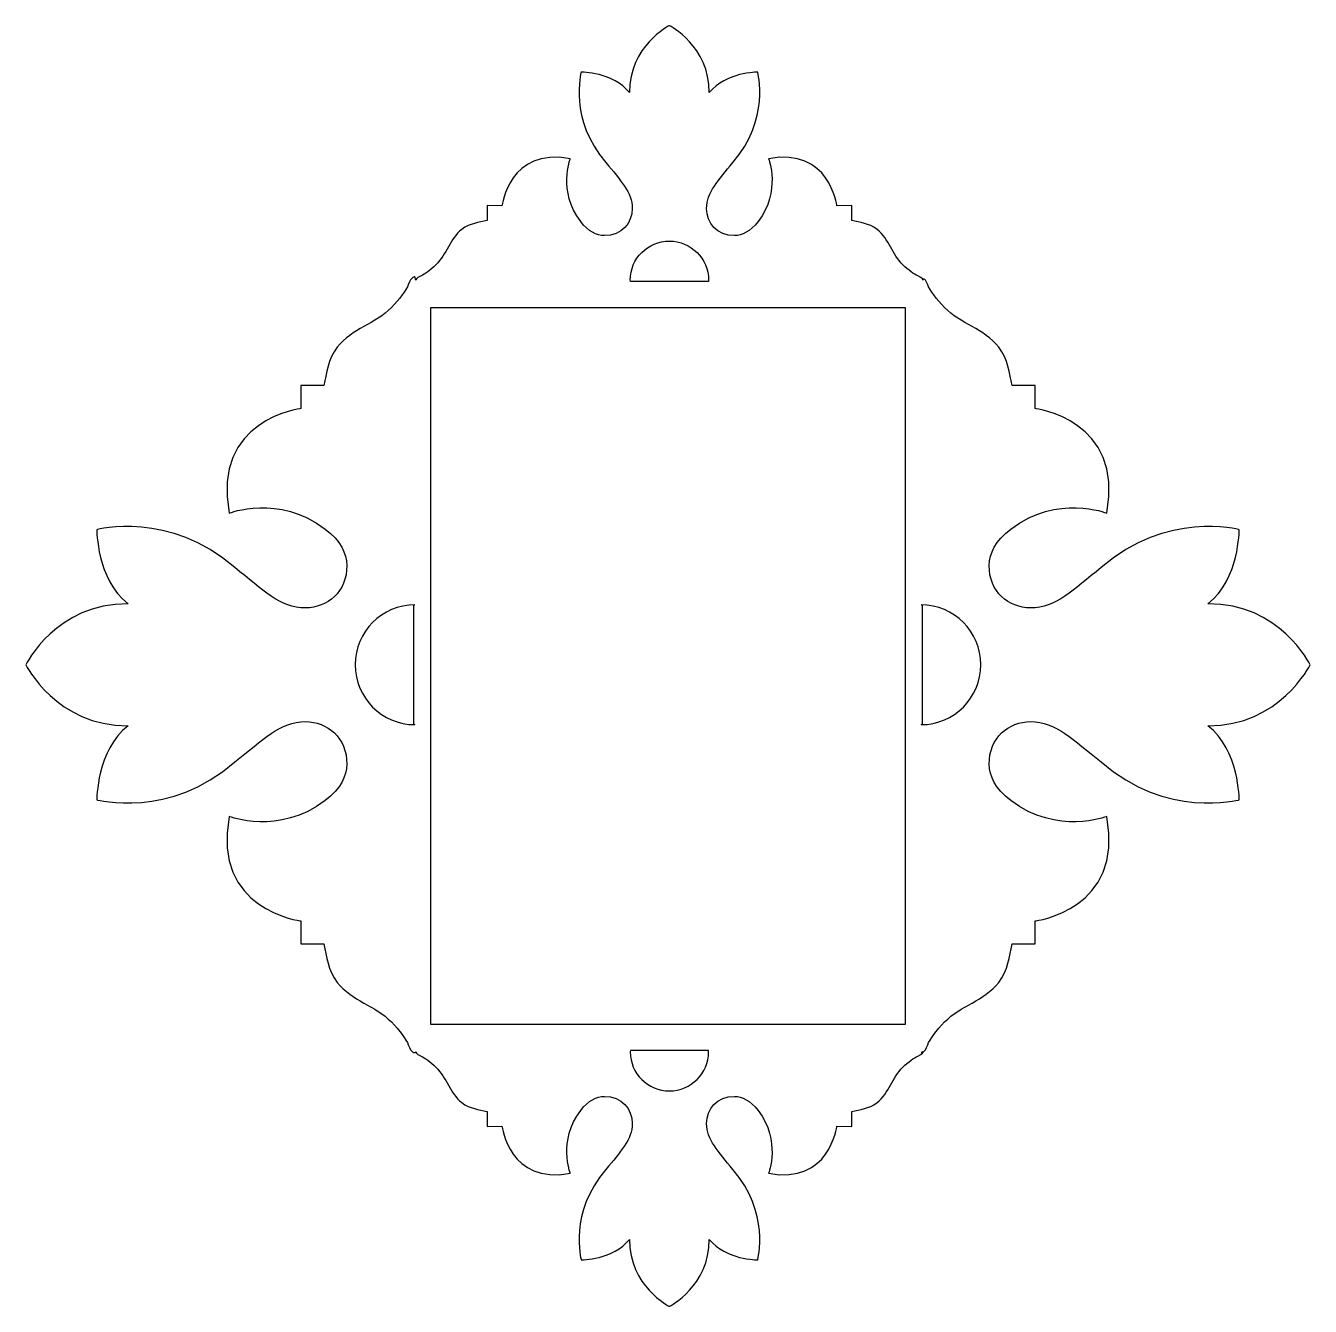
# Model space of a CAD drawing. Header units: centimetres. Extents: x -10.4 to 10.4, y -10.4 to 10.4.
import ezdxf

# ---------------------------------------------------------------- set-up
doc = ezdxf.new("R2010")
doc.units = ezdxf.units.CM
doc.header["$MEASUREMENT"] = 0
doc.layers.add('Camada 1', color=7, linetype='Continuous')

msp = doc.modelspace()

# ---------------------------------------------------------------- linework, layer by layer
at = {"layer": 'Camada 1'}
for points, knots in [([(4.22106, 6.1949), (4.2518, 6.10968), (4.36579, 5.96064), (4.4958, 5.82623), (4.4958, 5.82623), (4.75538, 5.55498), (5.13718, 5.48484), (5.37485, 5.18287), (5.37485, 5.18287), (5.53651, 4.97737), (5.5404, 4.76308), (5.59594, 4.55565), (5.59594, 4.55565), (5.59594, 4.55565), (5.96654, 4.55565), (5.96654, 4.55565), (5.96654, 4.55565), (5.96654, 4.55565), (5.96506, 4.18357), (5.96506, 4.18357), (5.96506, 4.18357), (5.96506, 4.18357), (7.42368, 4.00286), (7.1329, 2.48391), (7.1329, 2.48391), (7.1329, 2.48391), (6.32984, 2.80141), (5.57109, 2.22483), (5.57109, 2.22483), (5.32032, 2.03536), (5.2229, 1.8284), (5.22046, 1.63502), (5.22046, 1.63502), (5.21414, 1.20161), (5.54143, 0.94594), (5.89446, 0.94395), (5.89446, 0.94395), (6.29917, 0.94154), (6.58944, 1.24203), (7.04183, 1.59848), (7.04183, 1.59848), (8.09617, 2.52915), (9.28354, 2.21504), (9.28354, 2.21504), (9.28354, 2.21504), (9.28354, 2.21504), (9.29034, 1.41684), (8.77509, 1.01068), (8.77509, 1.01068), (9.93558, 1.02383), (10.43966, 0.02111), (10.43966, 0.02111), (10.43966, 0.02111), (10.43966, 0.02111), (9.93558, -0.98216), (8.77509, -0.97047), (8.77509, -0.97047), (9.29034, -1.37613), (9.28354, -2.17483), (9.28354, -2.17483), (9.28354, -2.17483), (9.28354, -2.17483), (8.09617, -2.4914), (7.04183, -1.55735), (7.04183, -1.55735), (6.58942, -1.20328), (6.29917, -0.90229), (5.89446, -0.90378), (5.89446, -0.90378), (5.54143, -0.90619), (5.21414, -1.1614), (5.22046, -1.59728), (5.22046, -1.59728), (5.22289, -1.78868), (5.32031, -1.99611), (5.57109, -2.18608), (5.57109, -2.18608), (6.32986, -2.76168), (7.1329, -2.44566), (7.1329, -2.44566), (7.1329, -2.44566), (7.42368, -3.96315), (5.96506, -4.14336), (5.96506, -4.14336), (5.96506, -4.14336), (5.96506, -4.14336), (5.96654, -4.51589), (5.96654, -4.51589), (5.96654, -4.51589), (5.96654, -4.51589), (5.59594, -4.51588), (5.59594, -4.51588), (5.59594, -4.51588), (5.54038, -4.7258), (5.53651, -4.93617), (5.37485, -5.14265), (5.37485, -5.14265), (5.1372, -5.44655), (4.75538, -5.51473), (4.4958, -5.78498), (4.4958, -5.78498), (4.36578, -5.91939), (4.2518, -6.0689), (4.22106, -6.15513), (4.22106, -6.15513), (4.17047, -6.29972), (4.11446, -6.28171), (4.11446, -6.28171), (4.11446, -6.28171), (4.11446, -6.28171), (4.14187, -6.27052), (4.14187, -6.27052), (4.14187, -6.27052), (4.14187, -6.27052), (4.15362, -6.30714), (4.05913, -6.34021), (4.05913, -6.34021), (4.00275, -6.36029), (3.90501, -6.4348), (3.81719, -6.51976), (3.81719, -6.51976), (3.64047, -6.68944), (3.59595, -6.93902), (3.39732, -7.09436), (3.39732, -7.09436), (3.2623, -7.20003), (3.12483, -7.20257), (2.98764, -7.23888), (2.98764, -7.23888), (2.98764, -7.23888), (2.98764, -7.48116), (2.98764, -7.48116), (2.98764, -7.48116), (2.98764, -7.48116), (2.74414, -7.48018), (2.74414, -7.48018), (2.74414, -7.48018), (2.74414, -7.48018), (2.62629, -8.43353), (1.63448, -8.2435), (1.63448, -8.2435), (1.63448, -8.2435), (1.84104, -7.71859), (1.4648, -7.22266), (1.4648, -7.22266), (1.34063, -7.05872), (1.20506, -6.99504), (1.07991, -6.99348), (1.07991, -6.99348), (0.79501, -6.98933), (0.62821, -7.20327), (0.62663, -7.43401), (0.62663, -7.43401), (0.6257, -7.69854), (0.8224, -7.88827), (1.05383, -8.18397), (1.05383, -8.18397), (1.66436, -8.87316), (1.45745, -9.64923), (1.45745, -9.64923), (1.45745, -9.64923), (1.45745, -9.64923), (0.93543, -9.65368), (0.67029, -9.31689), (0.67029, -9.31689), (0.67788, -10.07545), (0.02217, -10.40491), (0.02217, -10.40491), (0.02217, -10.40491), (0.02217, -10.40491), (-0.63326, -10.07545), (-0.62466, -9.31689), (-0.62466, -9.31689), (-0.89014, -9.65368), (-1.41187, -9.64923), (-1.41187, -9.64923), (-1.41187, -9.64923), (-1.41187, -9.64923), (-1.61719, -8.87315), (-1.00888, -8.18397), (-1.00888, -8.18397), (-0.77589, -7.88827), (-0.57949, -7.69854), (-0.58105, -7.43401), (-0.58105, -7.43401), (-0.58235, -7.20324), (-0.74946, -6.9893), (-1.03277, -6.99348), (-1.03277, -6.99348), (-1.15914, -6.99507), (-1.29442, -7.05873), (-1.41824, -7.22266), (-1.41824, -7.22266), (-1.79514, -7.7186), (-1.58757, -8.2435), (-1.58757, -8.2435), (-1.58757, -8.2435), (-2.58042, -8.43355), (-2.69853, -7.48018), (-2.69853, -7.48018), (-2.69853, -7.48018), (-2.69853, -7.48018), (-2.94171, -7.48116), (-2.94171, -7.48116), (-2.94171, -7.48116), (-2.94171, -7.48116), (-2.94171, -7.23888), (-2.94171, -7.23888), (-2.94171, -7.23888), (-3.07731, -7.20258), (-3.21738, -7.20004), (-3.35168, -7.09436), (-3.35168, -7.09436), (-3.54906, -6.93902), (-3.59491, -6.68944), (-3.77221, -6.51976), (-3.77221, -6.51976), (-3.86008, -6.4348), (-3.95747, -6.3603), (-4.01319, -6.34021), (-4.01319, -6.34021), (-4.10773, -6.30714), (-4.09595, -6.27052), (-4.09595, -6.27052), (-4.09595, -6.27052), (-4.09595, -6.27052), (-4.11439, -6.28171), (-4.11439, -6.28171), (-4.11439, -6.28171), (-4.11439, -6.28171), (-4.17043, -6.29973), (-4.22102, -6.15513), (-4.22102, -6.15513), (-4.25174, -6.0689), (-4.36569, -5.91939), (-4.49574, -5.78498), (-4.49574, -5.78498), (-4.75532, -5.51473), (-5.13712, -5.44655), (-5.37477, -5.14265), (-5.37477, -5.14265), (-5.53646, -4.93614), (-5.54035, -4.72577), (-5.59586, -4.51588), (-5.59586, -4.51588), (-5.59586, -4.51588), (-5.96649, -4.51588), (-5.96649, -4.51588), (-5.96649, -4.51588), (-5.96649, -4.51588), (-5.96501, -4.14335), (-5.96501, -4.14335), (-5.96501, -4.14335), (-5.96501, -4.14335), (-7.42361, -3.96312), (-7.13283, -2.44565), (-7.13283, -2.44565), (-7.13283, -2.44565), (-6.32977, -2.76167), (-5.57105, -2.18607), (-5.57105, -2.18607), (-5.32022, -1.9961), (-5.22281, -1.78867), (-5.22042, -1.59727), (-5.22042, -1.59727), (-5.21407, -1.1614), (-5.54133, -0.90618), (-5.89439, -0.90377), (-5.89439, -0.90377), (-6.2991, -0.90229), (-6.58937, -1.20328), (-7.04176, -1.55734), (-7.04176, -1.55734), (-8.09615, -2.4914), (-9.28344, -2.17482), (-9.28344, -2.17482), (-9.28344, -2.17482), (-9.28344, -2.17482), (-9.29027, -1.37612), (-8.77502, -0.97046), (-8.77502, -0.97046), (-9.93561, -0.98211), (-10.43966, 0.02117), (-10.43966, 0.02117), (-10.43966, 0.02117), (-10.43966, 0.02117), (-9.9356, 1.02389), (-8.77509, 1.01074), (-8.77509, 1.01074), (-9.29034, 1.4169), (-9.28351, 2.2151), (-9.28351, 2.2151), (-9.28351, 2.2151), (-9.28351, 2.2151), (-8.09619, 2.52921), (-7.04183, 1.59854), (-7.04183, 1.59854), (-6.58942, 1.24209), (-6.29917, 0.94161), (-5.89446, 0.94401), (-5.89446, 0.94401), (-5.5414, 0.94597), (-5.21414, 1.20163), (-5.22049, 1.63508), (-5.22049, 1.63508), (-5.2229, 1.82844), (-5.32029, 2.03539), (-5.57112, 2.22489), (-5.57112, 2.22489), (-6.32984, 2.80147), (-7.1329, 2.48397), (-7.1329, 2.48397), (-7.1329, 2.48397), (-7.42368, 4.00292), (-5.96508, 4.18363), (-5.96508, 4.18363), (-5.96508, 4.18363), (-5.96508, 4.18363), (-5.96656, 4.55571), (-5.96656, 4.55571), (-5.96656, 4.55571), (-5.96656, 4.55571), (-5.59594, 4.5557), (-5.59594, 4.5557), (-5.59594, 4.5557), (-5.54043, 4.76313), (-5.53654, 4.97742), (-5.37485, 5.18292), (-5.37485, 5.18292), (-5.1372, 5.48492), (-4.75538, 5.55503), (-4.49582, 5.82628), (-4.49582, 5.82628), (-4.36578, 5.96069), (-4.25182, 6.1097), (-4.2211, 6.19495), (-4.2211, 6.19495), (-4.17051, 6.33957), (-4.11447, 6.32158), (-4.11447, 6.32158), (-4.11447, 6.32158), (-4.11447, 6.32158), (-4.09603, 6.27052), (-4.09603, 6.27052), (-4.09603, 6.27052), (-4.09603, 6.27052), (-4.1078, 6.30714), (-4.01327, 6.34024), (-4.01327, 6.34024), (-3.95758, 6.3603), (-3.86016, 6.4348), (-3.77229, 6.51979), (-3.77229, 6.51979), (-3.59499, 6.68947), (-3.54914, 6.93902), (-3.35176, 7.09436), (-3.35176, 7.09436), (-3.21746, 7.20003), (-3.07739, 7.2026), (-2.94179, 7.23888), (-2.94179, 7.23888), (-2.94179, 7.23888), (-2.94179, 7.48113), (-2.94179, 7.48113), (-2.94179, 7.48113), (-2.94179, 7.48113), (-2.69861, 7.48015), (-2.69861, 7.48015), (-2.69861, 7.48015), (-2.69861, 7.48015), (-2.5805, 8.43355), (-1.58765, 8.2435), (-1.58765, 8.2435), (-1.58765, 8.2435), (-1.79519, 7.71859), (-1.41832, 7.22266), (-1.41832, 7.22266), (-1.29447, 7.05872), (-1.15921, 6.99504), (-1.03285, 6.99345), (-1.03285, 6.99345), (-0.74953, 6.98932), (-0.58242, 7.20324), (-0.58113, 7.43401), (-0.58113, 7.43401), (-0.57957, 7.69854), (-0.77597, 7.88825), (-1.00896, 8.18397), (-1.00896, 8.18397), (-1.61729, 8.87313), (-1.41195, 9.64921), (-1.41195, 9.64921), (-1.41195, 9.64921), (-1.41195, 9.64921), (-0.89019, 9.65366), (-0.62474, 9.31687), (-0.62474, 9.31687), (-0.63328, 10.07539), (0.02215, 10.40485), (0.02215, 10.40485), (0.02215, 10.40485), (0.02215, 10.40485), (0.67787, 10.07539), (0.67027, 9.3168), (0.67027, 9.3168), (0.93541, 9.65359), (1.45743, 9.64914), (1.45743, 9.64914), (1.45743, 9.64914), (1.45743, 9.64914), (1.66433, 8.87306), (1.05381, 8.1839), (1.05381, 8.1839), (0.82241, 7.88818), (0.62569, 7.69844), (0.62661, 7.43394), (0.62661, 7.43394), (0.6282, 7.20314), (0.79499, 6.98923), (1.07989, 6.99338), (1.07989, 6.99338), (1.20501, 6.99497), (1.34061, 7.05865), (1.46478, 7.22259), (1.46478, 7.22259), (1.84102, 7.71853), (1.63446, 8.24343), (1.63446, 8.24343), (1.63446, 8.24343), (2.62628, 8.43348), (2.74412, 7.48008), (2.74412, 7.48008), (2.74412, 7.48008), (2.74412, 7.48008), (2.98762, 7.48106), (2.98762, 7.48106), (2.98762, 7.48106), (2.98762, 7.48106), (2.98762, 7.23881), (2.98762, 7.23881), (2.98762, 7.23881), (3.12483, 7.20254), (3.26231, 7.19997), (3.3973, 7.09429), (3.3973, 7.09429), (3.59592, 6.93893), (3.64045, 6.68937), (3.81717, 6.51972), (3.81717, 6.51972), (3.90496, 6.43474), (4.00272, 6.36026), (4.05911, 6.34017), (4.05911, 6.34017), (4.15359, 6.3071), (4.14185, 6.27045), (4.14185, 6.27045), (4.14185, 6.27045), (4.14185, 6.27045), (4.17047, 6.33952), (4.22106, 6.1949)], [0, 0, 0, 0, 0.00862069, 0.00862069, 0.00862069, 0.00862069, 0.01724138, 0.01724138, 0.01724138, 0.01724138, 0.02586207, 0.02586207, 0.02586207, 0.02586207, 0.03448276, 0.03448276, 0.03448276, 0.03448276, 0.04310345, 0.04310345, 0.04310345, 0.04310345, 0.05172414, 0.05172414, 0.05172414, 0.05172414, 0.06034483, 0.06034483, 0.06034483, 0.06034483, 0.06896552, 0.06896552, 0.06896552, 0.06896552, 0.07758621, 0.07758621, 0.07758621, 0.07758621, 0.0862069, 0.0862069, 0.0862069, 0.0862069, 0.09482759, 0.09482759, 0.09482759, 0.09482759, 0.10344828, 0.10344828, 0.10344828, 0.10344828, 0.11206897, 0.11206897, 0.11206897, 0.11206897, 0.12068966, 0.12068966, 0.12068966, 0.12068966, 0.12931034, 0.12931034, 0.12931034, 0.12931034, 0.13793103, 0.13793103, 0.13793103, 0.13793103, 0.14655172, 0.14655172, 0.14655172, 0.14655172, 0.15517241, 0.15517241, 0.15517241, 0.15517241, 0.1637931, 0.1637931, 0.1637931, 0.1637931, 0.17241379, 0.17241379, 0.17241379, 0.17241379, 0.18103448, 0.18103448, 0.18103448, 0.18103448, 0.18965517, 0.18965517, 0.18965517, 0.18965517, 0.19827586, 0.19827586, 0.19827586, 0.19827586, 0.20689655, 0.20689655, 0.20689655, 0.20689655, 0.21551724, 0.21551724, 0.21551724, 0.21551724, 0.22413793, 0.22413793, 0.22413793, 0.22413793, 0.23275862, 0.23275862, 0.23275862, 0.23275862, 0.24137931, 0.24137931, 0.24137931, 0.24137931, 0.25, 0.25, 0.25, 0.25, 0.25862069, 0.25862069, 0.25862069, 0.25862069, 0.26724138, 0.26724138, 0.26724138, 0.26724138, 0.27586207, 0.27586207, 0.27586207, 0.27586207, 0.28448276, 0.28448276, 0.28448276, 0.28448276, 0.29310345, 0.29310345, 0.29310345, 0.29310345, 0.30172414, 0.30172414, 0.30172414, 0.30172414, 0.31034483, 0.31034483, 0.31034483, 0.31034483, 0.31896552, 0.31896552, 0.31896552, 0.31896552, 0.32758621, 0.32758621, 0.32758621, 0.32758621, 0.3362069, 0.3362069, 0.3362069, 0.3362069, 0.34482759, 0.34482759, 0.34482759, 0.34482759, 0.35344828, 0.35344828, 0.35344828, 0.35344828, 0.36206897, 0.36206897, 0.36206897, 0.36206897, 0.37068966, 0.37068966, 0.37068966, 0.37068966, 0.37931034, 0.37931034, 0.37931034, 0.37931034, 0.38793103, 0.38793103, 0.38793103, 0.38793103, 0.39655172, 0.39655172, 0.39655172, 0.39655172, 0.40517241, 0.40517241, 0.40517241, 0.40517241, 0.4137931, 0.4137931, 0.4137931, 0.4137931, 0.42241379, 0.42241379, 0.42241379, 0.42241379, 0.43103448, 0.43103448, 0.43103448, 0.43103448, 0.43965517, 0.43965517, 0.43965517, 0.43965517, 0.44827586, 0.44827586, 0.44827586, 0.44827586, 0.45689655, 0.45689655, 0.45689655, 0.45689655, 0.46551724, 0.46551724, 0.46551724, 0.46551724, 0.47413793, 0.47413793, 0.47413793, 0.47413793, 0.48275862, 0.48275862, 0.48275862, 0.48275862, 0.49137931, 0.49137931, 0.49137931, 0.49137931, 0.5, 0.5, 0.5, 0.5, 0.50862069, 0.50862069, 0.50862069, 0.50862069, 0.51724138, 0.51724138, 0.51724138, 0.51724138, 0.52586207, 0.52586207, 0.52586207, 0.52586207, 0.53448276, 0.53448276, 0.53448276, 0.53448276, 0.54310345, 0.54310345, 0.54310345, 0.54310345, 0.55172414, 0.55172414, 0.55172414, 0.55172414, 0.56034483, 0.56034483, 0.56034483, 0.56034483, 0.56896552, 0.56896552, 0.56896552, 0.56896552, 0.57758621, 0.57758621, 0.57758621, 0.57758621, 0.5862069, 0.5862069, 0.5862069, 0.5862069, 0.59482759, 0.59482759, 0.59482759, 0.59482759, 0.60344828, 0.60344828, 0.60344828, 0.60344828, 0.61206897, 0.61206897, 0.61206897, 0.61206897, 0.62068966, 0.62068966, 0.62068966, 0.62068966, 0.62931034, 0.62931034, 0.62931034, 0.62931034, 0.63793103, 0.63793103, 0.63793103, 0.63793103, 0.64655172, 0.64655172, 0.64655172, 0.64655172, 0.65517241, 0.65517241, 0.65517241, 0.65517241, 0.6637931, 0.6637931, 0.6637931, 0.6637931, 0.67241379, 0.67241379, 0.67241379, 0.67241379, 0.68103448, 0.68103448, 0.68103448, 0.68103448, 0.68965517, 0.68965517, 0.68965517, 0.68965517, 0.69827586, 0.69827586, 0.69827586, 0.69827586, 0.70689655, 0.70689655, 0.70689655, 0.70689655, 0.71551724, 0.71551724, 0.71551724, 0.71551724, 0.72413793, 0.72413793, 0.72413793, 0.72413793, 0.73275862, 0.73275862, 0.73275862, 0.73275862, 0.74137931, 0.74137931, 0.74137931, 0.74137931, 0.75, 0.75, 0.75, 0.75, 0.75862069, 0.75862069, 0.75862069, 0.75862069, 0.76724138, 0.76724138, 0.76724138, 0.76724138, 0.77586207, 0.77586207, 0.77586207, 0.77586207, 0.78448276, 0.78448276, 0.78448276, 0.78448276, 0.79310345, 0.79310345, 0.79310345, 0.79310345, 0.80172414, 0.80172414, 0.80172414, 0.80172414, 0.81034483, 0.81034483, 0.81034483, 0.81034483, 0.81896552, 0.81896552, 0.81896552, 0.81896552, 0.82758621, 0.82758621, 0.82758621, 0.82758621, 0.8362069, 0.8362069, 0.8362069, 0.8362069, 0.84482759, 0.84482759, 0.84482759, 0.84482759, 0.85344828, 0.85344828, 0.85344828, 0.85344828, 0.86206897, 0.86206897, 0.86206897, 0.86206897, 0.87068966, 0.87068966, 0.87068966, 0.87068966, 0.87931034, 0.87931034, 0.87931034, 0.87931034, 0.88793103, 0.88793103, 0.88793103, 0.88793103, 0.89655172, 0.89655172, 0.89655172, 0.89655172, 0.90517241, 0.90517241, 0.90517241, 0.90517241, 0.9137931, 0.9137931, 0.9137931, 0.9137931, 0.92241379, 0.92241379, 0.92241379, 0.92241379, 0.93103448, 0.93103448, 0.93103448, 0.93103448, 0.93965517, 0.93965517, 0.93965517, 0.93965517, 0.94827586, 0.94827586, 0.94827586, 0.94827586, 0.95689655, 0.95689655, 0.95689655, 0.95689655, 0.96551724, 0.96551724, 0.96551724, 0.96551724, 0.97413793, 0.97413793, 0.97413793, 0.97413793, 0.98275862, 0.98275862, 0.98275862, 0.98275862, 1, 1, 1, 1]), ([(0.65913, 6.27047), (0.65913, 6.62062), (0.37388, 6.90457), (0.02215, 6.90457), (0.02215, 6.90457), (-0.32898, 6.90457), (-0.61356, 6.62062), (-0.61356, 6.27047), (-0.61356, 6.27047), (-0.61356, 6.27047), (-0.60808, 6.24637), (-0.60808, 6.24637), (-0.60808, 6.24637), (-0.60808, 6.24637), (0.65561, 6.24636), (0.65561, 6.24636), (0.65561, 6.24636), (0.65561, 6.24636), (0.65913, 6.27047), (0.65913, 6.27047)], [0, 0, 0, 0, 0.16666667, 0.16666667, 0.16666667, 0.16666667, 0.33333333, 0.33333333, 0.33333333, 0.33333333, 0.5, 0.5, 0.5, 0.5, 0.66666667, 0.66666667, 0.66666667, 0.66666667, 1, 1, 1, 1]), ([(-3.85659, -5.82594), (-3.85659, -5.82594), (3.85662, -5.82594), (3.85662, -5.82594), (3.85662, -5.82594), (3.85662, -5.82594), (3.85662, 5.82589), (3.85662, 5.82589), (3.85662, 5.82589), (3.85662, 5.82589), (-3.85659, 5.82589), (-3.85659, 5.82589), (-3.85659, 5.82589), (-3.85659, 5.82589), (-3.85659, -5.82594), (-3.85659, -5.82594)], [0, 0, 0, 0, 0.2, 0.2, 0.2, 0.2, 0.4, 0.4, 0.4, 0.4, 0.6, 0.6, 0.6, 0.6, 1, 1, 1, 1]), ([(-4.13068, 0.98959), (-4.13068, 0.98959), (-4.13068, -0.95637), (-4.13068, -0.95637), (-4.13068, -0.95637), (-4.13068, -0.95637), (-4.11446, -0.95335), (-4.11446, -0.95335), (-4.11446, -0.95335), (-4.65019, -0.95335), (-5.08461, -0.51703), (-5.08461, 0.02114), (-5.08461, 0.02114), (-5.08461, 0.55827), (-4.65019, 0.99364), (-4.11446, 0.99364), (-4.11446, 0.99364), (-4.11446, 0.99364), (-4.13068, 0.98959), (-4.13068, 0.98959)], [0, 0, 0, 0, 0.16666667, 0.16666667, 0.16666667, 0.16666667, 0.33333333, 0.33333333, 0.33333333, 0.33333333, 0.5, 0.5, 0.5, 0.5, 0.66666667, 0.66666667, 0.66666667, 0.66666667, 1, 1, 1, 1]), ([(4.13067, -0.95639), (4.13067, -0.95639), (4.13067, 0.99438), (4.13067, 0.99438), (4.13067, 0.99438), (4.13067, 0.99438), (4.11445, 0.99369), (4.11445, 0.99369), (4.11445, 0.99369), (4.65015, 0.99369), (5.08462, 0.55832), (5.08462, 0.02119), (5.08462, 0.02119), (5.08462, -0.51697), (4.65015, -0.9533), (4.11445, -0.9533), (4.11445, -0.9533), (4.11445, -0.9533), (4.13067, -0.95639), (4.13067, -0.95639)], [0, 0, 0, 0, 0.16666667, 0.16666667, 0.16666667, 0.16666667, 0.33333333, 0.33333333, 0.33333333, 0.33333333, 0.5, 0.5, 0.5, 0.5, 0.66666667, 0.66666667, 0.66666667, 0.66666667, 1, 1, 1, 1]), ([(-0.60814, -6.24642), (-0.60814, -6.24642), (0.66037, -6.24642), (0.66037, -6.24642), (0.66037, -6.24642), (0.66037, -6.24642), (0.65913, -6.27047), (0.65913, -6.27047), (0.65913, -6.27047), (0.65913, -6.62062), (0.37388, -6.9046), (0.02215, -6.9046), (0.02215, -6.9046), (-0.32898, -6.9046), (-0.61356, -6.62065), (-0.61356, -6.27047), (-0.61356, -6.27047), (-0.61356, -6.27047), (-0.60814, -6.24642), (-0.60814, -6.24642)], [0, 0, 0, 0, 0.16666667, 0.16666667, 0.16666667, 0.16666667, 0.33333333, 0.33333333, 0.33333333, 0.33333333, 0.5, 0.5, 0.5, 0.5, 0.66666667, 0.66666667, 0.66666667, 0.66666667, 1, 1, 1, 1])]:
    msp.add_open_spline(points, degree=3, knots=knots, dxfattribs=at)

doc.saveas('drawing.dxf')
